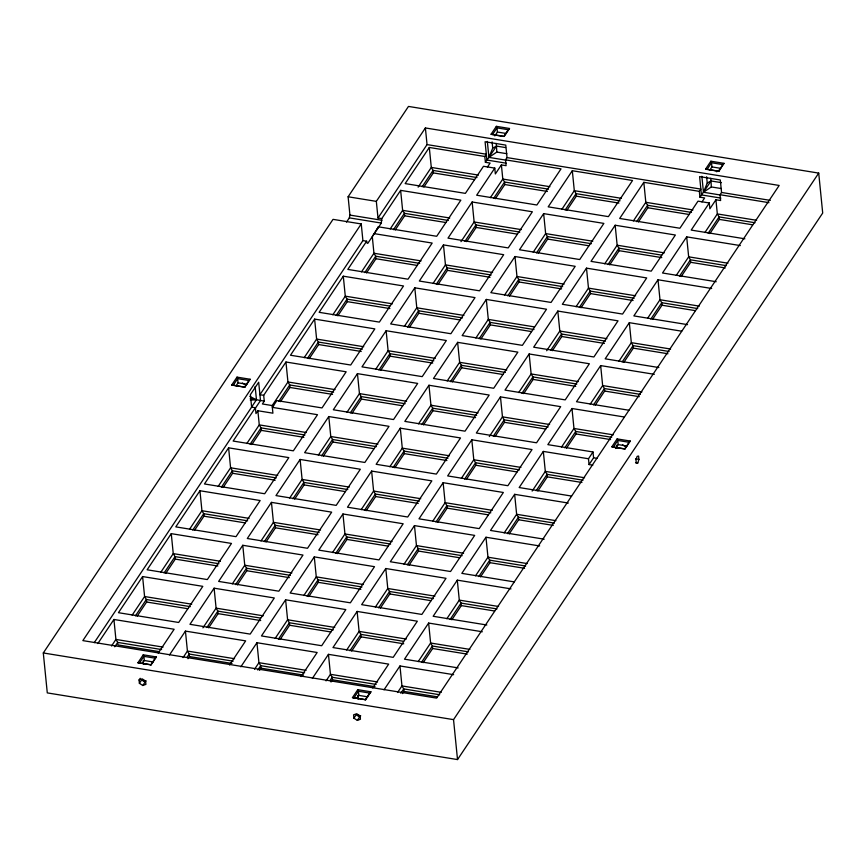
<?xml version="1.0" encoding="UTF-8"?>
<svg xmlns="http://www.w3.org/2000/svg" width="866" height="866" viewBox="0 0 866 866"><rect width="100%" height="100%" fill="white"/><g stroke="black" fill="none" stroke-linecap="round" stroke-linejoin="round"><path stroke-width="1.3" d="M346.487 222.151L349.344 217.875L349.929 215.082L348.11 196.777L408.481 106.421L818.716 173.103L822.7 213.036L457.519 759.579L47.284 692.897L43.3 652.964L333.02 219.358L361.241 223.948L362.908 240.586L259.93 394.712L263.686 395.318L285.953 362.01L346.162 371.795L322.022 407.929L276.86 400.59L272.335 407.366L272.909 413.19L257.862 410.744L255.968 413.569L255.394 407.745L251.627 407.128L94.253 642.669M362.908 240.586L366.664 241.203L366.838 242.87L367.758 243.4L381.332 223.071L381.754 218.622L400.633 190.368L460.853 200.154L436.702 236.288L378.366 226.816L372.293 236.613L373.95 253.251L375.725 256.239L375.974 258.728L366.491 272.92M637.787 463.007L638.924 459.391L638.599 456.057L637.127 456.35L635.98 459.976L636.315 463.299L637.787 463.007L635.525 462.639M492.094 141.894L492.711 148.14L488.933 157.385L485.393 162.31L490.102 163.068L487.417 167.084M706.613 176.761L707.241 183.007L703.463 192.252L699.923 197.177L704.632 197.935L701.947 201.951M376.818 229.836L378.366 226.816M231.72 385.024L237.003 377.121L250.166 379.254L244.894 387.167L231.72 385.024L244.894 387.167M233.116 385.446L237.641 378.669L237.003 377.121M236.115 385.727L238.063 382.826L237.641 378.669L248.932 380.499L250.166 379.254M244.407 387.275L248.932 380.499M361.241 223.948L82.844 640.613L436.626 698.115L779.173 185.454L425.39 127.952L376.331 201.367L377.998 218.005L381.754 218.622M251.476 407.236L256.466 399.767L255.134 386.452M377.998 218.005L427.046 144.59L425.39 127.952M97.826 643.557L113.922 619.471L174.142 629.257L158.207 653.105M142.598 576.561L118.447 612.695L178.667 622.481L202.806 586.347L142.598 576.561L144.59 596.533L146.365 599.51L146.614 602.011L137.131 616.202M171.262 533.651L147.123 569.785L207.342 579.571L231.482 543.437L171.262 533.651L173.254 553.623L175.029 556.611L175.278 559.1L165.796 573.292M199.938 490.741L175.787 526.874L236.007 536.66L260.157 500.526L199.938 490.741L201.93 510.713L203.705 513.7L203.954 516.19L194.471 530.382M228.602 447.83L204.463 483.964L264.682 493.75L288.822 457.616L228.602 447.83L230.594 467.802L232.369 470.79L232.618 473.28L223.136 487.471M255.394 407.745L233.138 441.054L293.347 450.84L317.497 414.706L272.335 407.366M314.618 319.099L290.478 355.233L350.698 365.019L374.837 328.885L314.618 319.099L316.61 339.071L318.385 342.059L318.634 344.549L309.151 358.74M343.293 276.189L319.143 312.323L379.362 322.109L403.513 285.975L343.293 276.189L345.285 296.161L347.06 299.149L347.309 301.639L337.827 315.83M366.664 241.203L347.818 269.413L408.038 279.198L432.177 243.065L373.841 233.582M427.046 144.59L486.324 154.224L484.819 156.486L429.298 147.458L405.158 183.592L465.378 193.378L483.488 166.283L494.778 168.112L495.352 173.936L501.392 164.908L506.101 165.677L505.517 159.853L507.021 157.59L505.776 145.109L485.079 141.743L486.909 160.048L506.318 163.209M254.972 408.817L260.504 400.536L258.685 382.231L250.382 394.647L251.627 407.128M263.686 395.318L264.271 401.142L262.387 403.967L273.678 405.808M111.53 646.014L115.914 639.444L113.922 619.471M132.152 615.141L144.59 596.533L191.711 604.187M160.816 572.231L173.254 553.623L220.386 561.276M189.492 529.321L201.93 510.713L249.051 518.366M218.156 486.411L230.594 467.802L277.726 475.456M246.832 443.5L259.27 424.892L257.862 410.744M271.848 406.067L287.945 381.982L285.953 362.01M304.172 357.69L316.61 339.071L363.742 346.736M332.847 314.78L345.285 296.161L392.406 303.825M361.512 271.87L373.95 253.251L421.082 260.915M390.187 228.96L402.625 210.341L400.633 190.368M418.126 187.143L431.3 167.43L429.298 147.458M114.777 646.794L117.689 642.42L115.914 639.444L163.046 647.097M135.421 615.888L146.365 599.51L190.282 606.655M164.096 572.978L175.029 556.611L218.957 563.744M192.761 530.068L203.705 513.7L247.622 520.834M221.436 487.157L232.369 470.79L276.297 477.924M250.101 444.247L261.045 427.88L259.27 424.892L306.402 432.545M278.776 401.337L289.72 384.969L287.945 381.982L335.066 389.635M307.441 358.427L318.385 342.059L362.313 349.193M336.116 315.516L347.06 299.149L389.646 306.066M364.792 272.606L375.725 256.239L419.653 263.372M393.456 229.696L404.4 213.328L402.625 210.341L449.757 218.005M422.132 186.785L433.065 170.418L431.3 167.43L478.422 175.094M251.811 444.561L261.294 430.37L261.045 427.88L304.973 435.013M280.487 401.651L289.969 387.459L289.72 384.969L333.637 392.103M395.167 230.01L404.649 215.818L404.4 213.328L448.328 220.462M423.842 187.099L433.314 172.908L433.065 170.418L476.993 177.552M137.965 662.717L143.247 654.804L156.421 656.948L151.139 664.85L137.965 662.717L151.139 664.85M491.065 134.241L496.348 126.339L509.522 128.482L504.239 136.384L491.065 134.241L492.473 134.663L496.997 127.887L496.348 126.339M139.361 663.129L143.897 656.363L143.247 654.804M142.37 663.421L144.308 660.52L143.897 656.363L155.187 658.192L156.421 656.948M494.822 135.919L497.409 132.043L496.997 127.887L508.288 129.727L509.522 128.482M139.058 679.983L142.154 678.847L145.575 681.044L145.91 684.367L142.814 685.504L139.394 683.317L139.058 679.983L140.195 678.295M496.207 143.431L496.478 146.094L488.933 157.385L505.896 160.145M150.652 664.969L155.187 658.192M503.763 136.503L508.288 129.727M139.394 683.317L141.656 679.929L145.077 682.116L142.814 685.504M169.498 654.945L185.432 631.097L245.652 640.883L229.555 664.969M214.108 588.187L189.957 624.321L250.177 634.107L274.316 597.973L214.108 588.187L216.099 608.149L217.875 611.136L218.124 613.637L208.641 627.828M242.772 545.277L218.633 581.411L278.852 591.197L302.992 555.063L242.772 545.277L244.764 565.238L246.539 568.226L246.788 570.726L237.306 584.918M271.448 502.367L247.297 538.5L307.517 548.286L331.667 512.152L271.448 502.367L273.44 522.328L275.215 525.316L275.464 527.816L265.981 542.008M300.112 459.456L275.973 495.59L336.192 505.376L360.332 469.242L300.112 459.456L302.104 479.428L303.879 482.405L304.128 484.906L294.646 499.097M328.788 416.546L304.637 452.68L364.857 462.466L389.007 426.332L328.788 416.546L330.78 436.518L332.555 439.495L332.804 441.996L323.321 456.187M357.452 373.636L333.313 409.77L393.532 419.555L417.672 383.421L357.452 373.636L359.455 393.608L361.219 396.585L361.468 399.085L351.997 413.277M386.128 330.725L361.988 366.859L422.207 376.645L446.347 340.511L386.128 330.725L388.12 350.698L389.895 353.674L390.144 356.175L380.661 370.367M414.803 287.815L390.653 323.949L450.872 333.735L475.012 297.601L414.803 287.815L416.795 307.787L418.57 310.764L418.819 313.265L409.337 327.456M443.468 244.905L419.328 281.039L479.548 290.824L503.687 254.691L443.468 244.905L445.46 264.877L447.235 267.854L447.484 270.354L438.001 284.546M472.143 201.994L447.993 238.128L508.212 247.914L532.363 211.78L472.143 201.994L474.135 221.967L475.91 224.944L476.159 227.444L466.677 241.636M494.778 168.112L476.668 195.218L536.888 205.004L561.027 168.87L505.517 159.853M183.04 657.63L187.424 651.059L185.432 631.097M202.925 627.861L216.099 608.149L263.221 615.813M232.326 583.857L244.764 565.238L291.896 572.902M261.002 540.947L273.44 522.328L320.561 529.992M289.666 498.037L302.104 479.428L349.236 487.082M318.342 455.126L330.78 436.518L377.912 444.171M347.017 412.216L359.455 393.608L406.576 401.261M375.682 369.306L388.12 350.698L435.252 358.351M404.357 326.395L416.795 307.787L463.916 315.44M433.022 283.485L445.46 264.877L492.592 272.53M460.961 241.668L474.135 221.967L521.256 229.62M490.362 197.665L502.8 179.056L501.392 164.908M187.013 657.326L189.199 654.047L187.424 651.059L234.556 658.723M206.931 627.514L217.875 611.136L260.46 618.064M235.595 584.604L246.539 568.226L290.467 575.37M264.271 541.694L275.215 525.316L319.132 532.46M292.946 498.784L303.879 482.405L347.807 489.55M321.611 455.873L332.555 439.495L376.483 446.64M350.286 412.963L361.219 396.585L405.147 403.729M378.951 370.053L389.895 353.674L433.823 360.819M407.626 327.142L418.57 310.764L462.487 317.909M436.302 284.232L447.235 267.854L491.163 274.998M464.966 241.322L475.91 224.944L519.827 232.088M493.642 198.411L504.575 182.033L502.8 179.056L549.932 186.71M187.987 658.723L189.448 656.547L189.199 654.047L233.127 661.191M495.341 198.725L504.824 184.534L504.575 182.033L548.503 189.178M240.845 666.809L256.942 642.713L317.162 652.499L301.065 676.595M285.607 599.802L261.467 635.936L321.687 645.733L345.826 609.588L285.607 599.802L287.609 619.775L289.374 622.762L289.623 625.252L280.151 639.444M314.282 556.892L290.142 593.026L350.362 602.823L374.502 566.678L314.282 556.892L316.274 576.864L318.049 579.852L318.298 582.342L308.816 596.533M342.958 513.982L318.807 550.116L379.027 559.912L403.166 523.768L342.958 513.982L344.949 533.954L346.725 536.942L346.974 539.431L337.491 553.623M371.622 471.072L347.483 507.205L407.702 517.002L431.842 480.868L371.622 471.072L373.614 491.044L375.389 494.031L375.638 496.532L366.156 510.713M400.298 428.161L376.147 464.295L436.367 474.092L460.517 437.958L400.298 428.161L402.289 448.133L404.065 451.121L404.314 453.622L394.831 467.802M428.962 385.251L404.823 421.396L465.042 431.181L489.182 395.048L428.962 385.251L430.954 405.223L432.729 408.211L432.978 410.711L423.496 424.892M457.638 342.341L433.498 378.485L493.707 388.271L517.857 352.137L457.638 342.341L459.63 362.313L461.405 365.3L461.654 367.801L452.171 381.982M486.313 299.43L462.163 335.575L522.382 345.361L546.522 309.227L486.313 299.43L488.305 319.402L490.08 322.39L490.329 324.891L480.846 339.082M514.978 256.531L490.838 292.665L551.057 302.45L575.197 266.317L514.978 256.531L516.97 276.492L518.745 279.48L518.994 281.98L509.511 296.172M543.653 213.621L519.503 249.754L579.722 259.54L603.873 223.406L543.653 213.621L545.645 233.582L547.42 236.57L547.669 239.07L538.187 253.262M572.318 170.71L548.178 206.844L608.397 216.63L632.537 180.496L572.318 170.71L574.31 190.672L576.085 193.659L576.334 196.16L566.851 210.351M254.539 669.256L258.934 662.685L256.942 642.713M275.171 638.394L287.609 619.775L334.731 627.439M303.836 595.483L316.274 576.864L363.406 584.528M332.512 552.573L344.949 533.954L392.071 541.618M361.176 509.663L373.614 491.044L420.746 498.708M389.852 466.752L402.289 448.133L449.411 455.797M418.527 423.842L430.954 405.223L478.086 412.887M447.192 380.932L459.63 362.313L506.762 369.977M475.867 338.021L488.305 319.402L534.116 326.85M504.532 295.111L516.97 276.492L564.102 284.156M533.207 252.201L545.645 233.582L592.766 241.246M561.872 209.291L574.31 190.672L621.442 198.336M257.787 670.035L260.709 665.673L258.934 662.685L306.066 670.349M278.441 639.13L289.374 622.762L333.302 629.896M307.105 596.219L318.049 579.852L361.977 586.986M335.781 553.309L346.725 536.942L390.642 544.075M364.456 510.399L375.389 494.031L419.317 501.165M393.121 467.488L404.065 451.121L447.982 458.255M421.796 424.589L432.729 408.211L476.657 415.344M450.461 381.679L461.405 365.3L505.333 372.434M479.136 338.768L490.08 322.39L533.997 329.535M507.801 295.858L518.745 279.48L562.673 286.624M536.476 252.948L547.42 236.57L591.337 243.714M565.152 210.037L576.085 193.659L620.013 200.804M259.497 670.349L260.958 668.162L260.709 665.673L304.637 672.806M312.355 678.424L328.452 654.339L388.672 664.125L372.737 687.972M357.117 611.428L332.977 647.562L393.196 657.348L417.336 621.214L357.117 611.428L359.109 631.401L360.884 634.377L361.133 636.878L351.661 651.07M385.792 568.518L361.652 604.652L421.861 614.438L446.012 578.304L385.792 568.518L387.784 588.49L389.559 591.478L389.808 593.968L380.326 608.159M414.468 525.608L390.317 561.742L450.536 571.528L474.676 535.394L414.468 525.608L416.459 545.58L418.235 548.568L418.484 551.057L409.001 565.249M443.132 482.698L418.992 518.831L479.212 528.617L503.352 492.483L443.132 482.698L445.124 502.67L446.899 505.657L447.148 508.147L437.666 522.339M471.808 439.787L447.657 475.921L507.877 485.707L532.027 449.573L471.808 439.787L473.799 459.759L475.575 462.747L475.824 465.237L466.341 479.428M500.472 396.877L476.332 433.011L536.552 442.797L560.692 406.663L500.472 396.877L502.464 416.849L504.239 419.837L504.488 422.327L495.006 436.518M529.148 353.967L504.997 390.101L565.217 399.886L589.367 363.752L529.148 353.967L531.139 373.939L532.915 376.926L533.164 379.416L523.681 393.608M557.812 311.056L533.673 347.19L593.892 356.976L618.032 320.842L557.812 311.056L559.815 331.029L561.579 334.016L561.828 336.506L552.356 350.698M586.488 268.146L562.348 304.28L622.567 314.066L646.707 277.932L586.488 268.146L588.479 288.118L590.255 291.106L590.504 293.596L581.021 307.787M615.163 225.236L591.013 261.37L651.232 271.155L675.372 235.022L615.163 225.236L617.155 245.208L618.93 248.196L619.179 250.685L609.696 264.877M507.021 157.59L700.854 189.091L699.338 191.354L643.828 182.325L619.688 218.459L679.907 228.245L698.007 201.15L709.308 202.98L709.882 208.803L715.922 199.775L720.62 200.544L720.047 194.72L721.551 192.458L720.306 179.976L699.609 176.61L701.438 194.915L720.837 198.076M326.049 680.882L330.444 674.311L328.452 654.339M346.681 650.009L359.109 631.401L406.241 639.054M375.346 607.098L387.784 588.49L434.916 596.144M404.021 564.188L416.459 545.58L463.581 553.233M432.686 521.278L445.124 502.67L492.256 510.323M461.361 478.368L473.799 459.759L520.921 467.413M489.301 436.561L502.464 416.849L549.596 424.502M518.702 392.558L531.139 373.939L578.272 381.603M546.641 350.741L559.815 331.029L606.936 338.693M576.042 306.737L588.479 288.118L635.612 295.782M604.717 263.827L617.155 245.208L664.276 252.872M633.382 220.917L645.82 202.298L643.828 182.325M330.033 680.568L332.219 677.288L330.444 674.311L377.565 681.964M349.951 650.756L360.884 634.377L403.48 641.305M378.615 607.845L389.559 591.478L433.487 598.612M407.291 564.935L418.235 548.568L462.152 555.701M435.955 522.025L446.899 505.657L490.827 512.791M464.631 479.115L475.575 462.747L519.492 469.881M493.306 436.204L504.239 419.837L548.167 426.97M521.971 393.294L532.915 376.926L576.843 384.06M550.646 350.384L561.579 334.016L605.507 341.15M579.311 307.473L590.255 291.106L634.183 298.24M607.986 264.563L618.93 248.196L661.516 255.113M636.662 221.653L647.595 205.285L645.82 202.298L692.952 209.962M331.007 681.975L332.468 679.788L332.219 677.288L376.136 684.432M638.361 221.967L647.844 207.775L647.595 205.285L691.523 212.419M352.494 697.585L357.777 689.672L370.94 691.815L365.668 699.717L352.494 697.585L365.668 699.717M705.595 169.108L710.878 161.206L724.052 163.349L718.769 171.251L705.595 169.108L718.769 171.251M353.891 697.996L358.416 691.23L357.777 689.672M707.002 169.53L711.527 162.754L710.878 161.206M356.889 698.288L358.838 695.387L358.416 691.23L369.706 693.06L370.94 691.815M710.001 169.823L711.939 166.911L711.527 162.754L722.818 164.594L724.052 163.349M710.737 178.299L711.008 180.962L703.463 192.252L720.415 195.012M365.181 699.836L369.706 693.06M718.293 171.371L722.818 164.594M353.913 718.185L356.186 714.796L359.606 716.983L357.344 720.371L353.913 718.185L353.588 714.851L356.684 713.714L360.104 715.911L360.44 719.235L357.344 720.371M384.028 689.812L399.962 665.965L453.632 674.679M482.308 631.769L428.627 623.055L404.487 659.188L458.157 667.913M510.972 588.869L457.302 580.144L433.152 616.278L486.833 625.003M539.648 545.959L485.967 537.234L461.827 573.368L514.188 581.876M568.312 503.049L514.642 494.324L490.502 530.457L544.173 539.182M624.343 417.011L571.982 408.503L547.842 444.637L593.004 451.976L588.479 458.753L543.318 451.413L519.167 487.547L571.538 496.056M654.328 374.318L600.658 365.593L576.507 401.727L628.878 410.235M681.694 331.191L629.322 322.682L605.182 358.816L658.853 367.541M711.668 288.497L657.998 279.772L633.858 315.906L687.528 324.631M740.343 245.587L686.673 236.862L662.522 272.996L716.193 281.721M709.308 202.98L691.198 230.085L744.868 238.81M397.559 692.497L401.954 685.926L399.962 665.965M418.181 661.635L430.619 643.016L428.627 623.055M446.856 618.725L459.294 600.106L457.302 580.144M475.531 575.814L487.969 557.195L485.967 537.234M504.196 532.904L516.634 514.296L514.642 494.324M532.135 491.087L545.309 471.385L543.318 451.413M561.536 447.083L573.974 428.475L571.982 408.503M590.211 404.173L602.649 385.565L600.658 365.593M618.887 361.263L631.325 342.655L629.322 322.682M647.552 318.352L659.989 299.744L657.998 279.772M676.227 275.442L688.665 256.834L686.673 236.862M704.892 232.532L717.329 213.924L715.922 199.775M400.806 693.276L403.729 688.914L401.954 685.926L441.227 692.313M421.461 662.382L432.394 646.004L430.619 643.016L469.892 649.403M450.125 619.471L461.069 603.093L459.294 600.106L498.567 606.492M478.801 576.561L489.734 560.183L487.969 557.195L527.242 563.582M507.465 533.651L518.409 517.273L516.634 514.296L555.907 520.672M536.141 490.741L547.085 474.362L545.309 471.385L584.582 477.761M564.816 447.83L575.749 431.452L573.974 428.475L613.247 434.851M593.481 404.92L604.425 388.542L602.649 385.565L641.923 391.941M622.156 362.01L633.089 345.631L631.325 342.655L670.587 349.03M650.821 319.099L661.765 302.721L659.989 299.744L699.263 306.12M679.496 276.189L690.44 259.811L688.665 256.834L727.938 263.21M708.161 233.279L719.105 216.901L717.329 213.924L756.603 220.3M402.517 693.59L403.978 691.414L403.729 688.914L439.668 694.759M423.16 662.696L432.643 648.504L432.394 646.004L468.333 651.849M451.835 619.785L461.318 605.594L461.069 603.093L497.008 608.939M480.511 576.875L489.983 562.683L489.734 560.183L525.673 566.028M509.176 533.965L518.658 519.773L518.409 517.273L554.348 523.118M537.851 491.054L547.334 476.863L547.085 474.362L583.024 480.208M566.516 448.144L575.998 433.953L575.749 431.452L611.688 437.298M595.191 405.234L604.674 391.042L604.425 388.542L640.364 394.387M623.866 362.324L633.338 348.132L633.089 345.631L669.028 351.477M652.531 319.413L662.014 305.222L661.765 302.721L697.704 308.567M681.206 276.503L690.689 262.311L690.44 259.811L726.368 265.656M709.871 233.593L719.354 219.401L719.105 216.901L755.044 222.746M592.82 465.183L589.053 464.577L593.589 457.8L593.004 451.976M617.122 438.9L617.772 440.448L613.247 447.224L611.84 446.802L617.122 438.9L630.296 441.043L625.014 448.945L614.503 447.43M615.596 448.48L618.183 444.604L617.772 440.448L629.062 442.288L630.296 441.043M624.538 449.053L629.062 442.288M457.519 759.579L453.535 719.635L818.716 173.103M506.848 153.704L496.813 152.08L488.933 157.385L487.331 141.407M721.378 188.571L711.332 186.948L703.463 192.252L701.861 176.274M492.711 148.14L496.478 146.094L505.603 147.577M707.241 183.007L711.008 180.962L721.443 182.65M716.496 171.706L719.592 170.57M250.296 400.114L256.466 399.767L264.271 401.142M497.409 132.043L506.199 133.472M711.939 166.911L720.718 168.34M493.728 134.869L502.507 136.298M721.551 192.458L770.296 200.382M720.047 194.72L768.943 202.666M433.314 172.908L474.579 179.619M504.824 184.534L547.42 191.462M576.334 196.16L618.93 203.077M647.844 207.775L689.109 214.487M719.354 219.401L752.63 224.814M348.11 196.777L376.331 201.367M404.649 215.818L445.914 222.53M476.159 227.444L517.424 234.156M547.669 239.07L588.923 245.771M619.179 250.685L661.765 257.613M690.689 262.311L725.297 267.94M349.929 215.082L381.928 220.278M349.344 217.875L381.332 223.071M375.974 258.728L417.239 265.44M447.484 270.354L490.08 277.272M518.994 281.98L561.59 288.898M590.504 293.596L633.1 300.524M662.014 305.222L695.29 310.634M347.309 301.639L389.895 308.567M418.819 313.265L460.073 319.965M490.329 324.891L531.583 331.591M561.828 336.506L604.425 343.434M633.338 348.132L667.946 353.761M318.634 344.549L361.23 351.477M390.144 356.175L432.74 363.092M461.654 367.801L502.919 374.502M533.164 379.416L575.76 386.344M604.674 391.042L639.281 396.671M289.969 387.459L332.555 394.387M361.468 399.085L402.733 405.786M432.978 410.711L475.575 417.629M504.488 422.327L545.753 429.038M575.998 433.953L610.606 439.571M238.063 382.826L246.842 384.255M618.183 444.604L626.973 446.033M611.84 446.802L625.014 448.945M635.536 458.839L638.924 459.391M250.198 398.739L256.466 399.767L249.852 396.455M593.589 457.8L597.345 458.417M261.294 430.37L303.89 437.298M332.804 441.996L374.069 448.696M404.314 453.622L446.91 460.539M475.824 465.237L517.078 471.948M547.334 476.863L581.941 482.481M232.618 473.28L275.215 480.208M304.128 484.906L345.393 491.607M375.638 496.532L418.235 503.449M447.148 508.147L488.413 514.859M518.658 519.773L553.266 525.391M203.954 516.19L245.219 522.902M275.464 527.816L318.049 534.733M346.974 539.431L388.228 546.143M418.484 551.057L459.738 557.769M489.983 562.683L524.59 568.302M175.278 559.1L217.875 566.028M246.788 570.726L289.385 577.644M318.298 582.342L360.895 589.27M389.808 593.968L431.073 600.679M461.318 605.594L494.594 610.995M146.614 602.011L187.868 608.722M218.124 613.637L260.709 620.554M289.623 625.252L330.888 631.963M361.133 636.878L403.729 643.806M432.643 648.504L467.25 654.122M161.617 649.565L117.689 642.42L117.938 644.921L159.203 651.633M189.448 656.547L232.045 663.464M260.958 668.162L303.555 675.09M332.468 679.788L375.065 686.716M403.978 691.414L437.254 696.816M144.308 660.52L153.087 661.949M358.838 695.387L367.617 696.816M43.3 652.964L453.535 719.635M143.702 680.546L146.213 680.957M358.232 715.413L360.743 715.825M622.47 444.788L625.674 446.596M242.339 383.01L245.543 384.818M699.338 191.354L699.923 197.177M616.451 445.178L616.711 447.841M588.479 458.753L589.053 464.577M484.819 156.486L485.393 162.31M357.69 695.517L358.059 699.263M143.161 660.65L143.529 664.395M711.008 180.962L711.332 186.948M496.478 146.094L496.813 152.08"/></g></svg>
